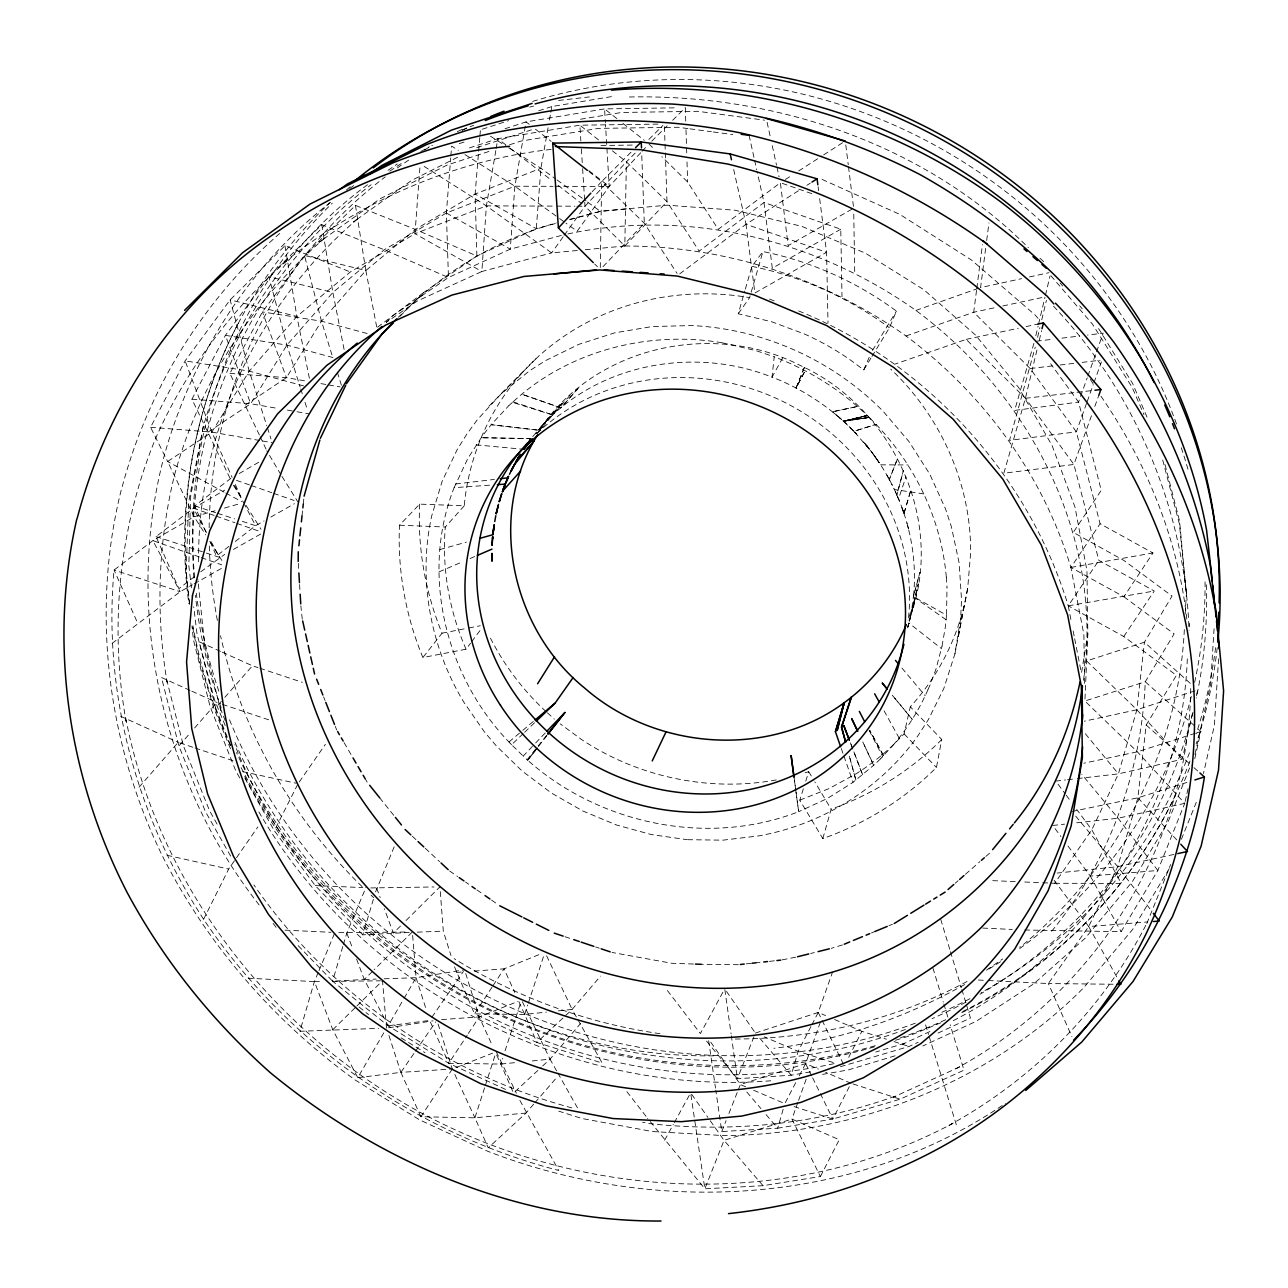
<?xml version="1.0" encoding="UTF-8"?>
<svg xmlns="http://www.w3.org/2000/svg" width="1288" height="1288" viewBox="0 0 1288 1288"><rect width="100%" height="100%" fill="white"/><g stroke="black" fill="none" stroke-linecap="round" stroke-linejoin="round"><path stroke-width="0.75" stroke-dasharray="5 3.75" d="M600.289 267.566L601.641 181.576L631.361 151.871M871.976 356.406L889.428 327.764L896.432 311.116C856.923 281.927 811.102 261.335 762.947 251.546L749.616 297.657C685.313 286.435 616.582 299.83 562.711 337.166A251.675 237.089 28.2 0 0 524.119 370.703C490.02 407.572 468.768 455.807 464.244 505.798L419.663 504.123L399.505 525.214C397.396 570.359 405.656 615.793 422.883 657.524L466.047 649.216L470.571 643.163M585.267 249.727L624.809 245.992L626.403 161.869L637.657 150.664M419.663 504.123C417.473 548.125 425.362 592.448 442.042 633.197L422.883 657.524M519.885 1100.419L558.767 1170.502C415.042 1133.07 286.339 1042.765 203.601 919.262C136.544 816.608 102.75 692.525 114.069 570.021L152.837 540.606L194.166 516.762L215.016 510.773M198.594 561.826C197.273 430.611 259.065 302.455 358.772 217.913L353.411 221.939L411.693 180.352L459.188 156.46M1189.194 626.821L1189.339 623.424M1084.963 698.998L1087.829 633.921L1086.959 570.616L1075.029 507.182L1052.087 445.519L1018.615 387.511L975.451 335.009L923.85 289.719L865.327 253.108L801.716 226.334L735.013 210.218L667.313 205.178L600.707 211.216L569.554 219.427M1165.028 464.614L1179.567 520.996L1186.409 593.72L1179.389 523.894L1161.776 456.467M464.244 505.798L445.31 527.017C441.784 568.668 449.271 610.979 466.047 649.216M489.521 485.19L454.117 487.669C419.985 574.239 445.777 677.134 509.855 742.935M1184.332 629.574C1178.584 751.484 1116.342 867.919 1022.559 945.167L1019.581 947.244M1185.218 613.957L1186.506 591.434M1187.295 658.844C1182.094 810.571 1086.702 953.378 951.8 1021.384M1190.708 688.5C1188.84 846.087 1093.383 993.966 955.905 1068.718L959.85 1066.883L893.26 1097.231L896.802 1095.605C818.121 1124.247 733.564 1132.683 650.504 1123.716L642.615 1122.267M1214.069 628.737L1210.607 684.459L1194.765 755.074M1218.577 658.812L1214.375 725.45L1203.459 773.605M946.551 614.473L947.002 587.328M942.027 646.061L945.134 628.254A120.541 113.038 18.8 0 0 945.537 625.356L946.519 615.149L913.45 596.618C919.004 543.23 901.246 488.49 867.661 446.904L872.523 453.102L871.187 451.492M419.888 167.907L414.978 233.708L350.304 271.977L296.884 316.429L249.26 371.153L211.844 432.108L167.649 461.523L194.166 516.762L205.645 534.858M548.076 127.754L540.896 168.261L536.291 228.684L476.882 255.99L423.865 292.376L398.378 317.251M386.255 322.242L393.371 315.286L448.449 277.516L446.373 213.003L450.719 157.909M450.864 155.945L451.637 146.108L458.303 150.342M259.387 434.99L229.892 373.407L262.414 311.905L304.483 255.443L355.472 205.404L415.364 229.425L476.882 255.99L475.127 194.037L478.492 153.175M478.653 151.227L479.78 137.623M479.941 135.675L480.424 129.83M302.02 515.892L302.857 507.923M303.276 504.011L303.888 498.134M722.584 342.849L755.976 350.642L774.217 356.808L772.027 377.175C801.313 388.171 829.955 407.25 850.805 428.196M988.315 980.506L1048.335 983.549L1088.698 926.539L1117.71 866.679L1137.884 797.803L1146.175 724.999L1176.443 675.331L1123.764 636.53L1068.251 605.827C1028.001 473.292 925.396 361.703 796.934 310.263M687.679 839.695L722.954 840.162L759.147 835.848C822.517 824.272 881.523 788.111 918.441 735.013L928.374 719.622L943.83 688.452L954.939 653.805L960.655 618.159L961.524 599.999L959.19 563.226L951.381 526.712L945.489 508.873L929.775 474.145L909.022 441.623L883.214 411.387C832.917 360.189 763.092 328.682 691.334 325.558L652.05 326.556L614.44 332.916L578.666 344.395L545.388 360.688L529.883 370.558L501.596 393.339L477.285 419.775L466.787 434.185L457.063 449.85L442.186 481.197L431.802 515.554C417.586 578.827 430.369 646.801 463.761 702.073L484.24 731.664L496.379 745.977L522.332 771.174L551.328 792.973L582.82 810.989L616.34 824.932L651.245 834.544L686.987 839.663M958.465 636.111L967.755 587.714L970.572 553.615A247.908 233.643 27.3 0 0 965.437 501.805C954.73 451.364 928.181 404.513 890.749 369.109M976.545 290.38L973.712 312.243L1030.159 368.545L1076.349 431.818L1100.097 523.749L1152.969 552.987L1123.877 596.779L1070.875 567.445C1043.006 474.612 983.404 393.774 906.028 335.975C824.127 277.983 725.225 246.04 624.809 245.992L584.994 206.225L584.752 202.264M976.803 288.383L982.438 244.639M985.658 248.375L980.587 287.578L1021.609 278.643M986.672 240.534L988.959 222.904M1081.598 672.32L1087.829 633.921M1083.466 680.306C1104.428 537.499 1029.708 394.353 915.881 310.424C815.24 238.892 684.958 207.593 563.774 234.819M495.816 150.551L486.381 205.871L481.857 271.51L417.425 300.99L386.32 322.322M496.138 148.571L497.828 138.685L579.874 125.194L660.309 124.067M549.445 120.042L550.475 114.246M550.813 112.314L551.844 106.534L611.542 96.6M803.374 788.771L799.784 800.154L822.823 838.569C865.343 823.612 904.498 799.301 936.457 767.487L941.737 739.521L910.31 706.79C940.562 673.817 960.687 631.893 967.755 587.714M910.471 616.131C945.279 519.74 892.375 407.781 800.798 365.728C715.194 321.372 600.031 344.91 543.294 424.428L538.014 430.128L491.179 424.718L482.968 435.151M954.939 653.805L964.487 604.378M928.052 689.402L929.517 686.214A25.325 23.506 13.4 0 0 930.033 685.039L935.99 669.084L942.043 646.125M1077.299 778.596L1118.419 773.863L1182.255 759.276L1192.962 711.153M1196.391 695.761L1197.679 689.982L1136.869 709.752L1084.255 721.216M1185.185 801.394L1186.49 795.582M1186.924 793.633L1188.244 787.805M1194.781 758.696L1200.883 731.52L1196.488 727.591M799.784 800.154L828.925 788.642L856.327 773.686A266.246 249.711 28 0 0 893.164 744.995L904.096 733.902L910.31 706.79M896.641 494.56L898.477 499.003L905.979 476.834M909.586 620.414L918.296 583.883L907.895 626.934L916.267 594.042M1035.826 335.701L1038.112 326.089M1038.563 324.157L1044.97 297.254M1045.421 295.338L1049.994 276.115M1086.509 403.482L1076.349 431.818L1009.502 440.367L1035.262 347.084M1037.581 337.343L1039.915 327.587M1041.767 319.794L1046.42 300.281M1091.451 415.766L1073.918 464.453L1003.835 473.227L1025.425 398.298L1037.42 348.034M1039.271 340.306L1041.573 330.646M907.654 627.9L913.9 602.977L908.072 620.22M907.911 626.87L908.893 623.038L941.496 648.653M822.823 838.569L831.13 809.17L814.853 781.913M1033.894 343.381L1014.654 410.421L1078.571 402.081L1079.891 398.362M870.946 358.08L863.765 369.881L849.79 359.545A266.165 249.55 27.8 0 0 804.388 333.978L771.866 321.823L738.249 313.757L744.802 291.007M745.35 289.108L751.902 266.358L762.947 251.546M783.168 1109.306L777.711 1128.207L721.763 1131.556L715.79 1090.083M1042.733 882.763L1054.727 883.278L1091.805 829.794L1118.419 773.863L1136.869 709.752L1144.436 642.213L1172.048 596.07L1123.957 560.489L1073.29 532.411L1101.24 490.326L1078.571 402.081L1050.702 363.796M318.2 972.488L314.401 981.585L299.895 1031.285L378.575 1028.355M904.015 513.349L910.89 489.907L904.031 513.429L902.775 509.951M342.817 946.503L332.578 981.166L388.139 1025.795L448.771 1063.292L506.313 1089.761M343.381 944.571L346.794 933.027L366.066 887.174M409.343 932.48L362.781 934.846L373.359 899.378M375.581 891.908L394.692 845.588M805.757 781.188L808.751 771.705L803.374 773.251M454.133 487.669L467.866 458.367L482.791 435.392M533.667 1104.186L526.019 1113.041L488.249 1147.85L474.902 1117.823L484.642 1087.603M485.254 1085.72L495.59 1053.6M512.721 1091.258L500.774 1064.065L502.61 1058.414M505.041 1050.863L520.304 1003.738M577.942 1019.79L602.14 1063.035L536.855 1042.459L524.667 1014.413L527.742 1004.978M528.354 1003.094L544.293 954.102M367.547 184.715C287.337 243.577 230.294 331.274 203.263 426.65L188.724 501.773L186.132 571.003L189.674 604.394M927.972 689.66C919.487 709.189 907.895 727.736 894.291 743.82M203.263 426.65L190.511 497.393L188.853 566.012L191.654 589.324M811.843 1024.797L818.25 1012.416L832.547 972.102M799.284 1075.754L805.628 1063.566L820.424 1021.996M797.916 1102.303L791.927 1119.079L820.392 1176.54L763.027 1185.685L704.842 1188.808L647.574 1118.306M798.592 1100.435L807.238 1076.205M1080.568 396.495L1087.217 377.867M1087.877 376.016L1095.847 353.669M1096.523 351.801L1103.172 333.173L1087.458 335.073M1087.185 401.582L1093.287 384.581M1093.963 382.697L1101.417 361.912M1094.832 406.396L1098.873 395.158M889.058 479.088L889.879 480.617L889.3 479.49L897.527 458.657L889.316 479.539L890.781 482.243M753.963 1036.711L737.396 1078.732L791.251 1075.206L810.909 1071.809M721.763 1131.556L726.062 1120.705M728.928 1113.476L737.509 1091.773M738.217 1089.954L740.375 1084.528L805.628 1063.566L818.331 1069.088M1189.629 767.922L1168.393 821.164L1132.458 881.507L1085.317 938.05L1033.765 983.807L976.207 1021.304L922.788 1046.001M1123.877 596.779L1174.141 633.889L1145.257 681.738L1084.882 701.01L1137.352 751.822L1184.751 803.342L1157.832 870.495L1121.124 931.691L1024.105 929.984M1181.402 839.293L1196.294 802.327M1146.835 923.577L1155.771 901.439M1156.511 899.588L1165.447 877.45M1166.187 875.599L1170.647 864.522M796.081 792.361L798.689 811.698L827.331 798.496L851.851 783.12A31.298 28.433 15.4 0 1 853.059 782.283L874.423 764.67M318.973 970.669L334.188 934.251M863.765 369.881L869.915 355.665M1051.668 931.256C1109.177 860.867 1141.571 772.398 1145.257 681.738L1195.039 726.271M1175.751 794.583L1174.962 796.161C1130.14 889.606 1053.842 967.578 960.687 1013.221M203.601 919.262L228.684 869.062L235.414 859.338M362.781 934.846L315.206 885.564L274.312 830.744L298.092 783.651M848.695 1057.351L861.865 1031.318L886.434 1039.191M766.119 1114.651L777.711 1128.207L832.837 1119.047L851.014 1083.305L825.592 1072.244M820.392 1176.54L839.245 1139.735L791.927 1119.079L724.049 1140.363L704.842 1188.808L690.642 1092.852L707.917 1117.437M810.925 1026.568L798.125 1051.346L791.251 1075.206L759.244 1037.581M224.048 492.113L167.649 461.523L150.583 427.278L185.118 360.882L230.117 299.863L284.954 245.734L350.304 271.977M795.678 1082.725L784.811 1103.639L752.82 1089.89M229.956 478.089L191.912 399.2L225.416 335.347L268.902 276.678L321.759 224.692L384.259 249.775L448.449 277.516L510.273 249.148L561.858 235.334M722.858 992.291L700.414 1033.572L665.88 988.54M664.624 1140.25L673.302 1124.456M674.268 1122.701L689.676 1094.607M782.685 357.839L772.027 377.175C696.228 346.794 602.317 362.588 545.194 422.319M238.264 323.368L237.394 324.914C193.281 410.083 175.828 508.663 188.869 603.734M248.198 978.22L314.401 981.585L332.771 1029.74L357.774 1077.686L384.548 1031.543M356.583 959.045L364.279 979.508L388.139 1025.795L403.096 1000.019M404.094 998.297L416.056 977.689L412.369 931.932L374.18 969.703M1169.214 868.708L1132.732 929.34L1083.578 987.864C989.393 1082.516 857.084 1134.486 724.13 1135.597L652.452 1131.556L581.661 1118.435L558.734 1111.158M1145.821 925.267C1101.965 1010.178 1032.139 1079.827 948.483 1125.696L952.621 1123.506C788.401 1210.913 584.623 1200.529 422.48 1113.573C272.396 1032.477 157.877 885.806 125.548 717.239L126.079 721.441C109.19 626.242 118.947 527.082 155.945 437.614C186.438 369.286 231.776 308.75 288.158 259.629L281.718 264.378C358.821 202.119 452.635 160.372 551.409 149.376M872.507 350.417L896.432 311.116M208.125 432.092L250.709 403.724L286.934 345.103L332.868 292.489L384.259 249.775L446.373 213.003L514.862 186.229L553.003 186.325M245.316 405.06L286.419 377.658L321.501 321.195L365.84 270.528L415.364 229.425L475.127 194.037L540.896 168.261L555.386 178.758M542.538 427.342L562.776 402.42M492.016 987.188L474.531 1013.914L536.855 1042.459L572.13 1009.422L600.53 976.127M493.111 985.529L504.043 968.834L541.185 953.732M514.556 1062.697L500.774 1064.065L448.771 1063.292L467.254 1035.133M468.333 1033.475L479.2 1016.908L517.856 1001.436M526.019 1113.041L474.902 1117.823L420.902 1116.744L452.297 1069.008L492.547 1053.165M1084.609 683.381L1083.868 634.437L1070.875 567.445L1100.097 523.749M1123.764 636.53L1154.273 591.015L1098.841 560.377L1073.918 464.453L1025.425 398.298L966.177 339.372L895.224 364.037M1070.891 619.399L1068.251 605.827L1098.841 560.377M431.931 1017.166L463.455 971.41M357.774 1077.686L400.874 1072.373L414.382 1052.811M415.509 1051.185L435.779 1021.835M236.541 857.711L257.874 826.896M299.235 782.009L325.381 744.319M738.249 313.757L749.616 297.657M563.146 236.815L551.65 252.915L481.857 271.51L414.978 233.708L486.381 205.871L554.806 206.112M564.305 235.205L584.994 206.225L626.403 161.869L666.991 201.685L699.126 251.112L764.009 202.506L840.774 229.2L841.998 296.82M640.732 152.757L609.208 186.47L577.153 231.244L565.963 223.162M898.573 498.939L899.427 500.968M471.698 641.649L481.857 628.029M512.334 402.484L508.808 405.704M570.069 395.287L552.777 415.01L512.511 402.339C567.879 350.819 648.46 330.147 722.568 342.833M439.836 549.59L466.369 542.135M795.517 788.498L798.657 811.682C707.949 846.957 599.934 824.4 527.678 760.226L537.337 747.942L527.678 760.21L523.234 756.072L534.279 744.4M538.481 746.364L546.917 735.609M527.678 760.226L537.289 747.909M527.162 759.743L536.903 747.539M538.126 746.042L546.643 735.335M894.097 744.045L882.055 757.264M542.699 1065.949L549.992 1059.155L580.743 1023.332M536.726 433.815L540.558 429.387M539.286 430.82L543.117 426.425M534.939 1102.705L556.609 1077.605M139.04 787.242L178.227 742.339L193.2 747.362M230.649 856.101L205.404 811.553L178.887 745.961L189.352 733.967M194.601 727.978L216.851 702.491L220.57 703.731M230.488 745.124L215.627 707.885L223.516 698.853M224.837 697.355L252.448 665.783L257.986 667.619M555.772 410.035L538.014 430.128L491.179 424.686L508.631 405.865M562.035 403.257L543.375 424.267L544.776 422.802M532.717 436.632L549.235 418.02L535.261 433.766M946.133 619.802L913.401 596.682L919.906 572.436L913.401 596.682L911.711 610.013M880.461 758.906L874.6 764.509M881.974 757.344L880.557 758.793M592.174 191.719L601.641 181.576L644.306 223.291L677.053 273.346M642.1 151.292L647.574 145.415M603.009 266.664L644.306 223.291L641.714 153.868M624.809 245.992L666.991 201.685L664.334 124.018M535.679 742.951L545.404 732.792M501.596 393.339L536.049 358.644M488.957 406.139L524.119 370.703M648.894 139.442L662.934 125.419M651.744 141.165L667.136 125.822M672.722 120.235L685.313 107.677L685.747 121.748M400.423 926.104L393.371 933.108L384.339 908.781M406.074 920.485L439.933 886.852L443.297 931.127L450.977 955.551M279.754 233.466C203.214 300.04 148.136 389.234 122.086 487.218L120.782 491.71C91.062 612.959 107.596 742.741 161.805 854.749C206.917 944.313 274.086 1021.642 355.424 1080.165L419.389 1119.755L487.717 1151.263C655.012 1216.226 855.329 1206.293 1005.445 1103.301M298.172 945.666L332.578 981.166L364.279 979.508L372.763 971.104M332.771 1029.74L355.504 1007.361M356.937 1005.96L382.504 980.78L386.529 1028.114M400.133 316.204C442.315 271.881 497.426 239.471 556.223 222.953M523.153 733.645L511.594 744.738L523.137 756.008M524.635 732.276L534.761 722.584M941.737 739.521C910.664 770.626 872.54 794.455 831.13 809.17M514.975 1091.709L541.234 1067.301M955.261 883.198L958.159 880.654M965.42 874.31L979.975 861.591M985.803 856.488L990.182 852.656M508.969 741.969L521.27 731.632M522.799 730.328L533.554 721.28M228.958 546.337L216.416 556.046L209.429 539.914M235.237 541.475L255.636 525.697L264.072 520.916M194.488 576.621L178.887 588.68L156.057 536.613L193.49 508.197L224.659 490.165M200.735 571.808L224.708 554.371M112.072 643.388L180.143 591.707L192.347 584.832M206.322 532.749L194.681 505.862L230.858 478.395M377.529 327.2L426.409 290.46M679.726 273.845L746.026 224.273L800.154 189.642M873.618 765.346L862.799 741.904M330.453 202.329C248.809 265.988 191.155 357.613 163.85 457.16L162.787 461.329C124.067 614.811 162.787 783.877 261.062 907.364M349.644 188.531L354.442 185.086M986.463 970.186L1002.66 958.964M388.026 170.322L397.316 163.978M512.994 401.856L552.858 414.897M785.374 179.499L792.023 175.232M798.689 170.95L821.986 155.977M823.644 154.898L845.282 141.004M806.916 185.311L810.313 183.138M239.214 473.549L260.949 460.959M851.948 209.171L788.159 245.638L780.383 182.719L718.237 229.344L687.631 182.027L661.839 156.653M840.774 229.2L772.301 268.21L764.009 202.506L757.183 171.803M270.818 517.084L294.421 503.689M233.45 549.429L261.4 533.602M194.102 583.85L221.987 568.105M964.648 984.531C905.754 1017.504 840.984 1040.285 773.879 1048.287M462.295 130.056L467.753 127.464M929.904 1031.543L902.518 1044.23L905.883 1042.926L875.743 1052.038M840.388 1066.722L909.103 1046.452L918.135 1042.282M937.986 1033.089L970.46 1018.051L966.451 1004.753M794.052 1106.601L832.837 1119.047L900.183 1099.179L963.988 1070.167L950.174 1024.781M439.047 571.888L462.762 561.681M470.088 558.541L475.562 556.174M842.416 944.957L831.259 948.338M871.477 932.931L874.971 931.482M888.945 925.702L892.439 924.253M940.932 1022.736L907.734 1036.47L894.774 1040.495M915.881 310.424L978.735 288.222M906.028 335.975L973.712 312.243L995.028 307.655M755.412 1033.056L818.25 1012.416L825.511 1015.572M482.308 129.219L508.615 120.637M538.69 110.816L551.844 106.534M459.269 143.628L465 141.761M505.057 128.72L526.051 121.893L604.571 108.9L675.476 107.838M469.412 147.911L497.828 138.685L508.921 147.283M476.785 147.605L533.94 129.042M488.909 151.469L447.467 164.896L379.719 198.964L319.15 242.225L325.011 237.845C252.609 300.007 199.543 383.116 174.46 475.24C157.941 543.037 155.639 613.426 167.07 682.238L166.345 678.406L183.508 746.122L209.703 811.021L217.592 824.964M509.629 144.755L520.948 141.1L598.485 128.381L678.213 127.27L687.953 128.575M1195.28 733.307L1137.352 751.822L1083.82 763.221M1197.148 732.711L1200.883 731.52M843.93 421.643L853.847 431.239L876.226 424.444M1071.874 811.504L1137.884 797.803L1187.295 782.315M854.363 431.77L856.407 433.959L853.96 431.335L876.082 424.283M874.391 1046.838C635.483 1117.92 358.821 997.202 244.704 776.455M895.096 1055.79L848.116 1069.974L819.249 1074.949M224.482 508.052L239.649 503.705M529.754 107.113L533.618 106.067M555.16 223.597L536.291 228.684L475.127 194.037M570.262 219.54L600.482 211.409L627.143 208.817M795.678 957.209L780.689 960.14M810.619 953.49L814.338 952.557M946.31 577.072C941.125 516.874 912.548 459.478 869.287 417.57L843.479 421.208L867.146 415.461C840.662 389.781 808.429 369.865 774.249 356.824M843.479 421.208L867.146 415.493L869.287 417.537L843.479 421.208L867.178 415.525L843.479 421.208L869.078 417.344L843.479 421.208L867.645 415.944M1184.751 803.342L1118.081 818.234L1074.498 823.048M1029.418 276.952L1048.963 272.686M1173.899 854.443L1117.71 866.679L1057.158 873.071M1002.789 305.981L1045.405 296.803M966.177 339.372L1018.309 328.263M1026.037 326.605L1037.629 324.141M442.042 633.197L466.9 628.351M468.816 627.981L480.295 625.743M1070.875 567.445L1152.969 552.987M834.06 1063.647C592.383 1116.76 325.333 975.274 234.819 744.818M1068.251 605.827L1154.273 591.015M580.518 119.237L621.589 112.459L697.919 111.315L764.557 120.17M384.194 978.8L416.056 977.689L464.582 969.784M388.477 1027.808L433.026 1020.804M776.261 779.932C726.174 789.158 673.688 782.943 626.692 763.543A251.385 236.541 27.8 0 1 581.613 739.586L560.296 723.904M388.139 1025.795L429.677 1020.434L448.771 1063.292M1036.421 341.223L1052.119 339.34M1061.94 338.148L1079.602 336.023M1030.159 368.545L1052.135 365.937M1060.121 365.003L1074.111 363.345M1082.097 362.395L1100.081 360.27M455.646 483.998L494.383 479.426M558.573 100.448L589.357 96.922M1025.425 398.298L1075.078 392.534M1077.058 392.309L1092.949 390.457M1055.774 781.075L1065.562 779.948M1067.511 779.723L1075.335 778.821M1052.699 825.463L1064.58 824.143M738.346 964.712L701.284 964.293M746.203 963.859L752.095 963.231M756.04 962.796L759.968 962.378M769.387 961.363L776.922 960.542M454.503 966.821L474.531 1013.914L524.667 1014.413L546.418 1012.127M558.284 1010.871L572.13 1009.422L576.976 1018.067M532.282 1060.926L549.992 1059.155L556.851 1071.294M577.362 250.484L551.65 252.915L486.381 205.871L423.575 166.055M1067.977 846.023L1090.308 876.065L1157.832 870.495L1118.081 818.234L1081.775 774.33M1054.115 880.284L1088.698 926.539L1147.511 921.966M456.274 972.472L464.244 971.86M474.193 971.104L504.043 968.834L514.765 992.533M441.559 1019.581L479.2 1016.908L492.483 1045.92M388.928 1035.488L400.874 1072.373L450.317 1069.137M770.82 1080.793C566.752 1097.022 358.418 986.93 257.181 808.993M417.344 932.158L443.297 931.127M364.279 979.508L376.225 979.089M370.751 887.931L434.008 886.965M338.825 932.657L406.412 932.029M600.981 145.48L634.759 145.045M314.401 981.585L322.419 981.488M332.433 981.375L380.507 980.812M713.761 1055.838C514.25 1058.527 319.746 933.639 236.509 752.611M1054.727 883.278L1121.317 883.407L1091.805 829.794L1076.688 809.363M554.999 186.325L609.208 186.47L605.521 124.807M556.819 206.128L574.931 206.193M576.944 206.193L584.994 206.225M880.59 464.823L907.879 464.952M1113.057 984.241L1048.335 983.549L1071.89 1036.582M629.397 96.986C775.054 93.976 924.156 143.515 1028.355 247.682M693.443 964.036L671.869 963.295L612.042 952.46M399.505 525.214L445.31 527.017M992.726 880.654L1016.731 881.668M1024.733 882.006L1040.736 882.683M315.206 885.564L362.814 887.593M982.76 928.068L1012.288 929.437M285.018 930.145L330.855 932.287M978.317 980.007L986.318 980.41M229.892 373.407L286.419 377.658L307.51 381.296M191.912 399.2L250.709 403.724L277.725 408.425M150.583 427.278L211.844 432.108L260.514 440.641M476.125 444.843L521.576 449.11M689.901 128.832L711.346 131.698M713.294 131.956L732.792 134.564M923.818 493.9L894.355 489.537L891.795 484.288M320.937 383.615L326.685 384.597M328.601 384.935L340.113 386.915M287.385 410.099L295.097 411.436M297.029 411.774L308.605 413.786M262.462 440.979L272.203 442.686M242.788 771.625L296.192 783.233M166.957 855.28L228.684 869.062M751.902 266.358C801.522 276.485 848.712 297.705 889.428 327.764M376.692 326.878L365.84 270.528L304.483 255.443L321.501 321.195L332.642 357.05M344.089 349.418L332.868 292.489L268.902 276.678L286.934 345.103L300.168 387.076M309.394 378.35L296.884 316.429L230.117 299.863L249.26 371.153L266.777 425.748M367.161 333.512L321.501 321.195L262.414 311.905L286.419 377.658M332.98 357.565L286.934 345.103L225.416 335.347L250.709 403.724M303.582 385.917L249.26 371.153L185.118 360.882L211.844 432.108L232.098 477.317M833.239 1062.52L798.125 1051.346L764.315 1036.872M571.888 1107.889C444.312 1073.467 329.02 993.853 253.897 884.904M893.985 1041.606L909.103 1046.452M852.914 1083.916L900.183 1099.179M194.681 505.862L215.643 512.688M217.543 513.3L234.69 518.887M242.305 521.366L255.636 525.697L244.623 504.687M156.057 536.613L204.55 552.455M206.402 553.067L219.459 557.334L210.186 539.785M259.838 668.231L302.342 682.334M222.422 704.359L268.838 719.847M564.981 936.714L573.933 939.709M595.668 946.986L599.306 948.193M195.068 747.99L234.352 761.176M782.267 183.363L812.326 193.812M733.677 169.565L746.026 224.273L826.574 252.303L828.007 323.014M236.445 480.344L249.453 484.9M251.321 485.544L271.768 492.692M273.636 493.336L294.083 500.469M214.194 515.458L193.49 508.197L206.466 532.765M216.078 516.118L234.899 522.719M236.783 523.379L261.271 531.96M199.399 556.98L152.837 540.606L180.143 591.707L114.069 570.021L138.122 624.149M201.266 557.624L221.745 564.836M769.5 299.009L774.99 301.263M745.704 1086.831L740.375 1084.528L710.67 1042.008M834.608 1019.5L861.865 1031.318M822.114 179.418L899.845 214.404L971.458 260.015L1035.133 314.997L1040.285 320.97M220.489 651.39L199.189 641.794L215.627 707.885M222.261 652.179L252.448 665.783M190.061 690.4L161.467 677.488L178.887 745.961M191.848 691.205L216.851 702.491M120.541 716.209L178.227 742.339M225.819 493.063L241.677 501.66M446.373 213.003L510.273 249.148L514.862 186.229L526.051 121.893L529.191 124.324M401.115 1037.903L425.04 1052.682M464.952 154.56L514.862 186.229L557.978 217.398M490.503 136.238L507.295 146.913M508.985 147.991L540.896 168.261M832.885 412.128L841.644 419.534M449.641 870.994L457.594 876.516M465.548 882.039L468.735 884.244M476.882 889.911L483.403 894.435M491.565 900.103L498.086 904.643M556.996 179.934L585.992 200.912M587.602 202.087L600.482 211.409M850.032 427.423L851.159 428.566M559.572 218.541L564.369 222.003M853.719 431.094L850.273 427.6M535.47 129.203L551.151 141.39M588.809 170.628L609.208 186.47M510.499 148.506L551.715 180.433M558.058 185.343L581.838 203.762M510 743.079L511.561 744.722M589.019 171.642L601.641 181.576M616.807 118.577L604.571 108.9L605.408 122.827M622.941 123.407L644.354 140.328M598.485 139.877L579.874 125.194L580.872 141.004M612.444 150.873L626.403 161.869M854.717 432.156L872.523 453.102L865.584 444.376M359.127 1007.039L368.529 1014.574M839.985 418.133L841.064 419.067M837.506 415.992L839.631 417.859M1146.175 724.999L1192.463 766.296M1193.944 767.632L1198.436 771.625M1190.273 683.348L1144.436 642.213L1086.637 660.937L1136.869 709.752L1182.255 759.276M1039.98 258.228L1044.584 262.462M545.999 711.523C522.976 690.288 503.817 664.817 489.778 636.803M547.4 712.795L554.371 719.155M412.289 836.202L416.604 840.227M425.233 848.245L439.578 861.624M648.943 143.95L654.674 149.601M864.65 443.297L865.472 444.215L863.572 441.945M594.686 264.008L597.471 266.793M904.096 733.902L936.457 767.487M867.71 447L866.196 445.165L868.209 447.612L866.196 445.165L867.597 446.872L866.744 445.777M1137.884 797.803L1176.749 839.889M1053.52 306.222C1135.968 393.259 1184.831 510.418 1189.065 630.218M1060.056 282.925L1062.664 285.968M1079.65 305.771L1082.258 308.814M1050.911 275.745L1092.514 324.206L1132.152 387.398L1143.953 414.623M763.027 1185.685L724.049 1140.363L709.076 1119.063M746.815 1092.063L760.966 1108.63M901.954 668.086L925.235 695.761M1075.689 816.109L1117.71 866.679L1152.164 911.727M1085.349 733.725L1118.419 773.863M706.581 1041.09L737.396 1078.732L731.343 1035.745M866.196 445.165L867.532 446.807L865.761 444.601M379.638 797.755L394.192 815.9M877.708 460.573L879.237 462.778L872.636 453.36L878.561 461.764L877.45 460.138M626.87 1091.644L646.367 1116.728M273.104 923.367L276.711 928.165M1055.049 828.619L1060.926 836.524M1058.092 784.215L1065.063 793.649M1066.223 795.227L1070.875 801.506M874.488 455.984L878.561 461.764L877.997 460.959M754.269 1031.43L724.741 988.846L731.069 1033.797M889.316 479.539L885.226 472.326M209.815 541.443L223.388 562.856M1090.356 379.429L1093.528 384.468M1100.95 396.221C1146.658 462.634 1178.44 540.026 1186.956 620.446M233.321 485.157L241.838 498.714M246.105 505.492L261.013 529.223M280.913 474.709L266.825 450.832M281.975 476.399L297.802 501.773M1098.567 328.521L1132.635 383.55L1148.011 419.469M808.751 771.705L813.839 780.222M344.073 742.613L351.994 756.185M365.132 778.709L367.161 782.17M557.833 1073.033L578.376 1109.419M239.729 777.936L235.849 771.045L210.169 706.806L193.425 639.75L191.976 626M244.817 778.21L274.312 830.744M1088.698 926.539L1117.002 977.318M1090.308 876.065L1121.124 931.691M884.083 710.815L899.121 738.008M234.529 485.415L243.706 502.932M869.207 730.538L882.65 756.62M805.628 1063.566L811.778 1076.092M812.648 1077.879L832.837 1119.047M818.25 1012.416L843.447 1064.242M496.202 1051.716L516.375 1093.206M522.397 1001.758L549.992 1059.155M862.751 741.92L873.795 765.169M546.595 955.793L572.13 1009.422M260.208 436.745L266.004 449.061M903.854 512.865L900.875 504.799M454.809 1074.434L474.902 1117.823M496.621 1055.001L500.774 1064.065M518.903 1001.645L524.667 1014.413M400.874 1072.373L420.902 1116.744M235.334 484.546L241.822 499.003M895.257 491.308L895.724 492.338M896.013 493.063L896.867 495.091L903.403 470.635L896.738 494.914M225.207 725.547L214.597 700.189L197.016 634.018L193.747 606.809M230.536 748.795L213.583 707.498L199.431 661.114L192.524 626.902M225.287 720.861L220.151 707.965L220.924 711.073L203.939 642.599L204.808 646.109L197.885 579.552M323.61 696.84L325.059 700.527M335.25 726.303L336.699 729.974M852.881 749.214L850.08 741.92L852.801 749.278M862.702 774.796L853.59 751.065L862.525 774.941M346.794 933.027L352.381 947.888M376.692 888.173L380.169 897.543M901.89 507.456L903.741 512.672M841.305 748.537L843.27 754.237M843.914 756.024L853.059 782.283M902.904 510.29L903.661 512.431M267.373 427.632L270.995 438.918M416.056 977.689L426.119 1009.277M300.78 388.976L302.583 394.708M304.998 402.339L307.397 409.97M438.081 1023.96L452.297 1069.008M337.327 372.152L341.433 385.353M465.741 973.551L479.2 1016.908M925.605 1024.878L928.551 1034.489M929.147 1036.421L956.952 1126.807M932.915 968.045L943.283 1002.08M943.846 1003.98L947.871 1017.214M940.739 919.358L949.884 949.723M950.447 951.623L961.315 987.671M961.878 989.57L965.887 1002.869M907.75 525.907L908.507 528.933L906.961 522.976M302.261 619.142L300.861 605.811M749.069 135.337L754.188 158.36M754.623 160.292L756.748 169.887M767.101 122.344L770.53 137.913M772.253 145.705L776.519 165.186M776.954 167.134L779.095 176.875M1073.162 631.023L1074.305 636.836M1074.675 638.768L1077.718 654.272M1078.088 656.22L1081.115 671.708M284.954 245.734L296.884 316.429M321.759 224.692L332.868 292.489M355.472 205.404L365.84 270.528M708.674 1040.704L715.5 1088.102M795.823 790.43L794.004 776.906L795.26 786.566M818.105 186.76L818.621 190.737M819.651 198.674L826.574 252.303L754.881 293.004L746.026 224.273M845.781 144.948L848.245 164.719M848.486 166.683L853.67 208.189M581.371 148.909L582.498 166.699M582.627 168.68L584.623 200.3M298.301 563.371L298.639 569.087M299.573 584.559L300.04 592.287M946.31 577.121L946.986 587.167M686.005 129.782L686.504 145.866M686.568 147.879L686.762 153.9M687.003 161.934L687.631 182.027M853.767 214.082L854.733 272.959M536.935 433.38A219.491 204.969 27.8 0 1 785.197 402.629A219.491 204.969 27.8 0 1 908.137 621.154M1191.32 696.438A504.816 472.567 27.8 0 1 1018.067 949.723M1000.535 961.685A504.816 472.567 27.8 0 1 987.043 970.122M967.095 981.472A504.816 472.567 27.8 0 1 731.6 1039.014M659.971 1033.684A504.816 472.567 27.8 0 1 454.165 958.658M373.697 897.623A504.816 472.567 27.8 0 1 371.089 895.208M362.089 886.627A504.816 472.567 27.8 0 1 220.538 635.725M217.382 620.462A504.816 472.567 27.8 0 1 209.3 545.693M209.155 527.742A504.816 472.567 27.8 0 1 385.209 176.875M397.364 167.923A504.816 472.567 27.8 0 1 409.858 159.326M424.299 150.133A504.816 472.567 27.8 0 1 432.494 145.238M457.304 131.746A504.816 472.567 27.8 0 1 463.583 128.623M532.669 101.414A504.816 472.567 27.8 0 1 1177.296 426.183M1205.053 581.886A504.816 472.567 27.8 0 1 1194.604 682.527M1192.994 712.2A514.137 479.973 27.8 0 1 979.943 994.255M965.855 1002.145A514.137 479.973 27.8 0 1 932.013 1018.679M905.432 1029.466A514.137 479.973 27.8 0 1 233.853 739.908M221.23 708.062A514.137 479.973 27.8 0 1 195.406 595.362M193.892 578.071A514.137 479.973 27.8 0 1 371.089 184.731M389.749 171.207A514.137 479.973 27.8 0 1 402.613 162.658M420.838 151.582A514.137 479.973 27.8 0 1 429.323 146.784M462.102 130.33A514.137 479.973 27.8 0 1 473.598 125.29M1181.273 447.725A514.137 479.973 27.8 0 1 1188.261 470.297M1206.293 584.72A514.137 479.973 27.8 0 1 1196.278 698.048M1190.015 760.983A524.731 490.326 27.8 0 1 962.249 1011.772M945.746 1019.694A524.731 490.326 27.8 0 1 897.511 1038.788M875.277 1045.711A524.731 490.326 27.8 0 1 239.713 764.847M230.472 745.575A524.731 490.326 27.8 0 1 192.942 625.775M189.433 603.348A524.731 490.326 27.8 0 1 329.776 202.86M1217.241 647.687A524.731 490.326 27.8 0 1 1196.182 743.707M1189.5 752.739A520.433 486.912 27.8 0 1 981.182 992.629M969.993 998.683A520.433 486.912 27.8 0 1 940.53 1012.867M915.301 1023.171A520.433 486.912 27.8 0 1 228.282 716.756M218.815 691.157A520.433 486.912 27.8 0 1 196.323 593.285M194.633 577.555A520.433 486.912 27.8 0 1 332.304 203.166M346.375 190.077A520.433 486.912 27.8 0 1 350.722 186.261M1215.598 647.639A520.433 486.912 27.8 0 1 1196.166 733.838M804.388 367.434L796.048 388.058L805.145 370.719L796.048 388.01L804.388 367.434M578.006 388.364L560.892 407.91L521.849 394.225L560.924 407.861L578.006 388.364M883.568 755.702L869.593 730.135L883.552 755.686M857.293 406.509L832.483 411.79L857.293 406.477M855.892 780.142L849.178 755.525L855.892 780.142M531.155 438.596L481.165 437.727L531.155 438.596M912.21 719.316L892.31 695.214L912.178 719.316"/><path stroke-width="1.5" d="M491.887 558.38L491.774 555.611L492 560.811L491.774 555.611M491.903 557.672L492 560.811M492.692 536.742L492.048 545.082L492.692 536.742L492.563 538.642M493.658 528.499L493.964 526.261L492.885 534.617L494.19 524.651L493.288 531.735M298.252 551.747L298.188 561.455M298.88 545.758L299.508 539.785M299.927 535.808L300.764 527.839M301.392 521.865L302.02 515.892M302.857 507.923L303.276 504.011M1080.052 681.899C1069.555 732.84 1047.418 782.508 1014.38 822.903M1082.5 686.118C1066.48 820.714 960.848 933.977 832.547 972.102C718.028 1005.976 591.321 985.465 490.116 923.255C385.498 857.583 310.006 746.686 293.551 623.617C280.382 513.445 316.172 396.124 396.978 318.635M1082.628 714.631C1074.739 795.018 1036.711 870.269 980.78 927.988C935.378 971.426 880.332 1003.255 820.424 1021.996C701.155 1056.418 569.715 1034.457 464.582 969.784C355.955 901.503 277.033 786.759 259.307 658.957C243.529 536.838 288.061 407.394 381.989 326.428M494.753 521.559L495.8 515.731M1082.628 746.782C1074.917 834.286 1036.244 917.507 974.308 979.798C926.925 1024.588 869.545 1057.19 807.238 1076.205C682.833 1111.141 546.305 1087.523 436.906 1020.209C323.932 949.111 241.307 830.229 222.132 697.307C204.18 565.368 254.541 428.679 357.243 343.091M498.472 504.365L497.699 507.681M497.731 507.633L498.005 506.426L496.186 513.719L498.214 505.443M1199.917 772.961L1204.409 776.954C1189.033 875.727 1143.213 968.512 1073.516 1040.237M1042.04 328.698L1043.425 322.902L1037.629 324.141M497.216 509.694L496.186 513.719M304.097 496.17L319.875 439.965M840.662 746.75L835.429 731.697L844.171 702.749C871.413 682.881 893.325 655.673 906.366 624.567M835.429 731.697L844.171 702.749C767.712 759.244 654.674 749.713 584.269 687.744C511.545 628.721 486.542 515.683 537.547 434.99M499.293 501.563L501.692 493.787L499.293 501.563L499.953 499.551M504.445 486.22L505.234 484.095L497.377 484.642M510.724 471.714L518.984 456.371L510.724 471.714L513.171 466.787M1098.873 395.158L1100.902 389.54L1043.425 322.902M520.626 471.006L502.674 491.066L504.59 485.866L502.336 492.016L505.234 484.095M502.674 491.066L504.316 486.558M509.468 474.274L510.225 472.696M505.073 484.594L504.526 486.011M507.891 477.88L508.615 476.254L505.331 483.853L508.325 476.866L506.619 480.859M652.227 760.934L666.057 731.826M320.342 438.323L345.715 385.289M516.263 461.104L534.23 440.802L514.137 464.92M520.288 454.262L519.322 455.759M523.556 449.238L532.443 439.208M537.595 683.783L554.516 656.832M536.227 721.2L555.064 703.216L573.144 677.52M346.456 383.727L382.053 333.93L393.178 323.03M529.626 440.625L526.357 445.133L528.128 442.686M523.749 448.916L531.606 439.739M548.125 734.063L564.901 712.473L546.82 731.326M564.901 712.473L547.867 733.822M992.613 849.678L1005.912 833.32M1009.55 828.844L1013.173 824.384M531.574 439.788L523.878 448.691M523.556 449.287L532.443 439.224M593.285 262.623L558.412 227.928L590.822 193.168M635.596 147.621L641.263 141.97L730.167 153.932L817.075 178.807L817.848 184.78M184.57 310.376L242.482 252.818L310.006 204.084L392.599 162.98C502.497 119.092 624.02 109.963 739.859 132.761C829.021 152.918 913.176 190.801 987.349 244.237M948.016 889.541L953.812 884.47M959.624 879.398L963.971 875.582M981.424 860.32L984.354 857.76M1025.683 1090.501L1081.695 1042.105L1133.038 981.456L1172.241 917.04L1201.092 846.2L1218.496 770.272L1223.6 690.803L1215.792 609.562L1214.182 602.526C1192.785 489.392 1135.533 385.434 1055.452 303.195M535.084 719.976L555.064 703.168M339.356 189.755L347.47 183.926L426.312 144.675C504.606 113.795 588.568 100.561 672.577 104.07C759.308 110.607 843.688 134.902 920.823 175.023C995.801 217.205 1061.747 273.797 1113.879 342.286C1161.116 408.876 1194.652 484.336 1210.205 564.579L1216.114 617M370.445 173.574L381.634 165.524L451.428 130.136L532.137 103.394M812.004 182.059L817.075 178.807M894.178 923.528L907.428 915.349M910.745 913.305L923.979 905.126M925.605 904.128L930.483 901.117M933.736 899.105L936.988 897.108M940.24 895.096L945.118 892.085M477.381 555.402L491.984 549.107M844.236 944.217L849.71 941.947M853.348 940.433L862.461 936.666M866.1 935.169L869.738 933.655M874.971 931.482L887.207 926.426M1194.894 779.932L1204.409 776.954M479.619 538.416L492.869 534.697M797.546 956.743L808.751 953.957M818.105 951.623L829.375 948.805M1177.779 853.606L1187.472 851.497L1180.774 844.236M500.179 478.734L507.939 477.816M1094.945 390.232L1100.902 389.54M509.597 146.301C427.568 153.32 347.309 183.508 279.721 230.101C179.274 295.757 108.24 401.421 77.602 516.794L76.588 519.966C48.3 645.24 68.554 778.338 126.965 892.165C163.592 960.462 212.488 1021.271 270.351 1072.711C379.477 1162.484 518.404 1222.054 661.034 1221.008M740.31 964.503L744.239 964.068M752.095 963.231L756.04 962.796M763.736 961.975L767.503 961.556M776.922 960.542L780.689 960.14M728.509 1213.634C785.744 1207.355 842.545 1192.881 895.16 1169.52C1003.529 1123.539 1094.639 1039.271 1146.384 933.172C1190.692 839.245 1204.666 733.774 1187.375 631.394C1166.22 521.238 1111.303 419.534 1033.668 338.921L1032.058 336.989C948.837 252.464 842.69 192.137 727.43 163.978L640.361 149.682L555.337 146.542M554.049 273.877L596.408 269.917M1153.404 921.516L1159.281 921.065L1153.34 913.289M611.398 90.176C749.02 78.89 888.656 119.478 999.794 201.17C1105.362 281.428 1182.336 398.942 1206.55 529.932L1212.33 581.21M558.412 227.928L552.729 143.113L641.263 141.97L641.488 147.927M1116.97 984.29L1120.898 984.322L1118.95 980.828M695.407 964.1L701.284 964.293M604.265 269.836L614.247 270.544M622.233 271.108L632.215 271.8M640.2 272.364L648.186 272.927M660.181 273.764L664.173 274.038M741.18 134.29L749.069 135.337M766.247 118.448L845.282 141.004M554.243 933.124L563.194 936.118M573.933 939.709L579.294 941.496M581.113 942.108L593.849 946.374M601.126 948.805L610.222 951.848M499.712 905.77L521.93 916.911M523.717 917.813L532.701 922.321M536.291 924.124L548.849 930.419M459.188 877.611L463.954 880.928M471.988 886.514L475.256 888.784M485.029 895.579L489.923 898.976M552.729 143.113L587.441 170.402M982.953 240.663L1047.337 296.385L1053.858 303.968M1023.944 248.874L1026.939 251.466M1032.928 256.666L1037.42 260.562M1041.928 264.475L1046.42 268.371M405.108 829.504L410.856 834.865M418.053 841.563L423.784 846.908M441.027 862.96L448.192 869.658M895.482 660.406L898.074 663.481M369.656 785.294L379.638 797.755M395.4 817.413L401.47 824.964M337.633 731.552L339.469 734.724M341.32 737.879L343.155 741.035M353.009 757.908L356.035 763.108M358.064 766.585L361.091 771.786M363.119 775.247L365.132 778.709M874.665 693.813L879.366 702.314M859.338 711.395L864.715 721.827M316.607 679.162L318.651 684.314M320.696 689.483L322.869 695.005M325.784 702.363L329.422 711.572M330.887 715.259L334.526 724.452M849.372 740.085L843.753 725.466L849.323 740.117M730.167 153.932L731.487 159.793M302.68 620.961L304.725 630.122M305.578 633.938L307.301 641.569M308.154 645.385L309.861 653.016M310.714 656.832L312.437 664.463M313.29 668.279L314.578 674.01M1216.5 621.009L1217.466 631.007M1217.852 635L1219.205 649.007M1212.7 585.154L1214.793 606.873M298.88 572.951L299.46 582.627M300.152 594.219L300.748 603.879M491.887 558.09L491.952 559.443M1082.033 685.474L1082.548 719.106M903.935 644.258A219.491 204.969 27.8 0 1 596.36 766.457A219.491 204.969 27.8 0 1 527.436 443.024M490.873 116.387A504.816 472.567 27.8 0 1 504.043 111.203M485.238 120.525A514.137 479.973 27.8 0 1 528.08 105.89M535.164 103.893A514.137 479.973 27.8 0 1 1154.161 382.536M1164.722 404.996A514.137 479.973 27.8 0 1 1169.778 416.845M1172.515 423.671A514.137 479.973 27.8 0 1 1174.495 428.791M354.538 181.045A524.731 490.326 27.8 0 1 933.977 135.321A524.731 490.326 27.8 0 1 1217.836 642.068M361.059 177.535A520.433 486.912 27.8 0 1 364.069 175.088M373.214 167.891A520.433 486.912 27.8 0 1 928.004 128.011A520.433 486.912 27.8 0 1 1219.108 602.848M1218.722 612.251A520.433 486.912 27.8 0 1 1217.885 625.34M491.871 553.486L491.839 554.677L491.871 553.486M492.193 543.005L492.096 544.454L492.193 543.005M192.476 595.507L186.567 662L191.751 728.654L207.593 793.891L233.45 856.262L268.5 914.448L311.841 967.256L362.411 1013.656L419.067 1052.699L480.601 1083.611L545.71 1105.748L613.056 1118.548L681.191 1121.687L741.856 1116.052L800.878 1102.383L863.314 1077.798L920.775 1043.666L971.732 1000.518L1014.654 949.143L1048.19 890.588L1071.101 826.188L1082.403 757.505L1081.357 686.391L1067.623 614.843L1041.268 545.033L1002.805 479.136L953.201 419.308L893.872 367.547L826.638 325.574L753.641 294.759L677.23 276.051L599.87 269.949L523.975 276.453L451.863 295.097L385.611 325.075L327.023 365.164L277.516 413.915L238.167 469.718L209.703 530.833L192.476 595.507M844.171 702.749L837.184 730.36L844.171 702.749M851.368 697.178L841.579 727.092L845.669 742.258L841.483 727.092L851.368 697.178M530.414 439.594L529.835 440.399L530.414 439.594M791.138 755.637L793.955 776.906L791.138 755.637M887.335 689.193L882.361 683.171L887.335 689.193M857.679 731.182L851.706 718.672L857.647 731.182M500.501 705.357A223.532 208.141 27.8 0 0 881.507 707.708A223.532 208.141 27.8 0 0 673.688 389.169A223.532 208.141 27.8 0 0 500.501 705.357"/></g></svg>
